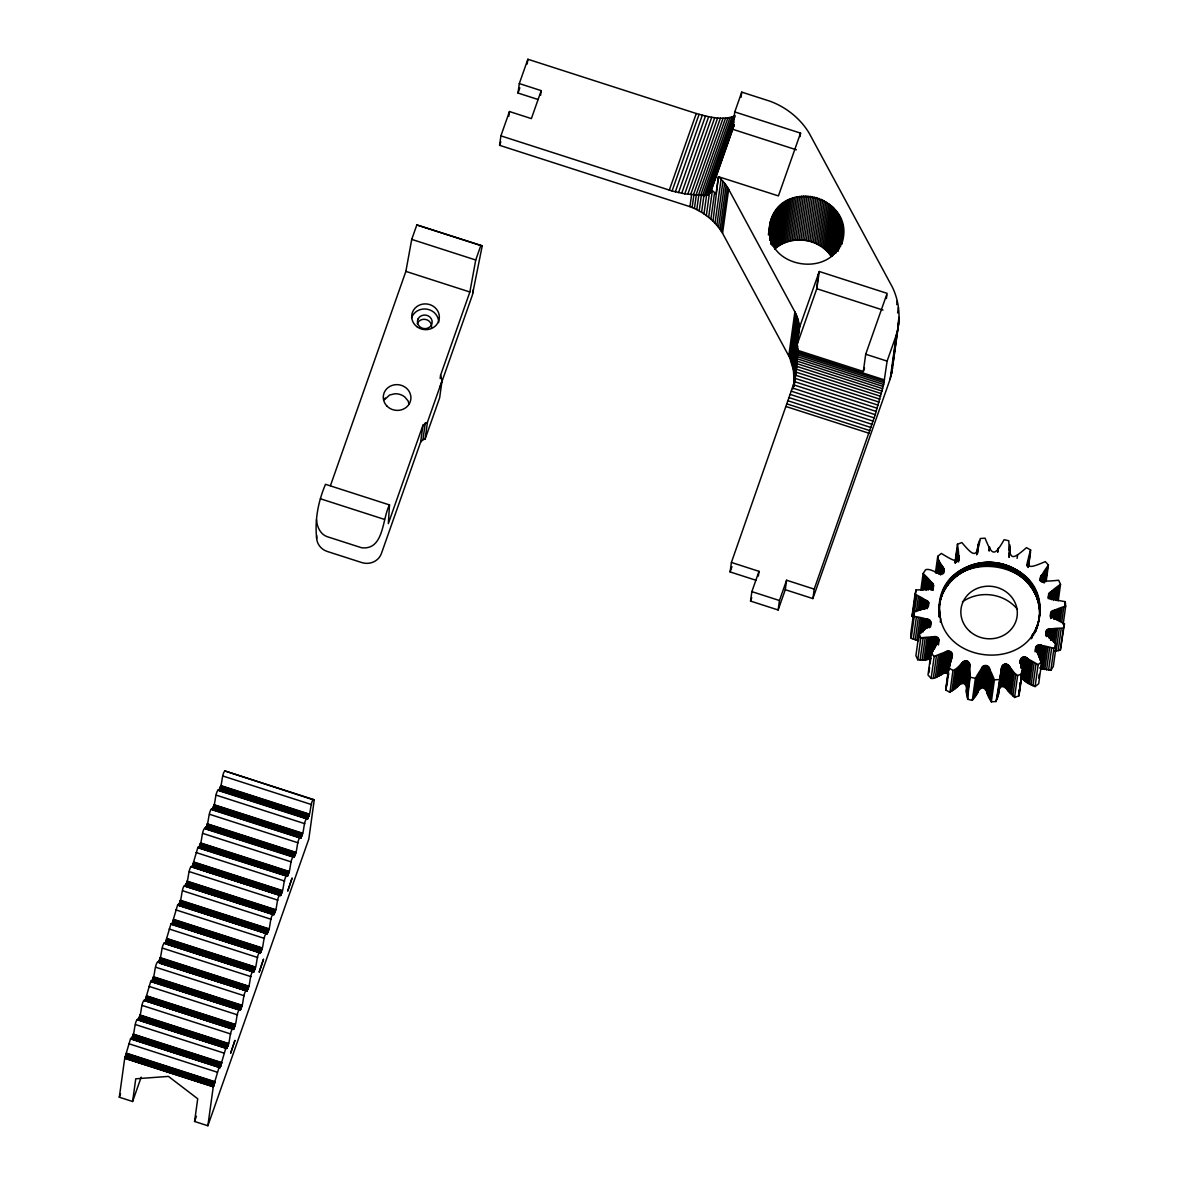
<?xml version="1.0" encoding="UTF-8"?>
<svg xmlns="http://www.w3.org/2000/svg" width="1185" height="1185" viewBox="0 0 1185 1185"><rect width="100%" height="100%" fill="white"/><g stroke="black" fill="none" stroke-linecap="round" stroke-linejoin="round"><path stroke-width="1.5" d="M943.438 573.644C946.178 566.771 937.483 563.142 937.75 556.313L941.334 553.425C957.258 563.142 960.857 565.201 957.45 544.241L961.85 542.552C974.114 556.98 976.766 558.431 980.321 538.508L985.09 538.197C992.23 556.165 994.437 556.698 1004.125 539.693L1008.79 540.76C1009.62 561.112 1012.257 560.001 1026.506 547.648L1030.624 550.003C1024.521 569.674 1027.943 569.022 1045.288 561.616L1048.444 565.023L1046.162 581.509M943.956 569.985C940.505 578.043 931.632 567.422 925.574 569.748L923.13 573.54C938.224 587.449 935.128 589.834 916.079 589.908L915.027 594.233C933.084 602.898 932.625 606.216 913.798 611.934L914.242 616.393C932.98 619.34 935.75 622.406 918.953 633.679L920.849 637.811C939.809 635.856 943.482 636.078 931.04 653.009L934.195 656.416C951.377 649.247 955.08 647.958 948.874 668.044L952.977 670.399C959.45 669.673 961.272 658.86 968.026 661.526C972.618 672.31 968.086 687.818 967.656 699.268L972.322 700.335C981.995 683.315 984.217 683.864 991.341 701.831L996.111 701.505C999.666 681.597 1002.317 683.049 1014.582 697.461L1018.981 695.788L1024.507 656.89L1038.149 664.607L1041.748 661.734C1031.839 643.129 1035.305 643.351 1053.924 648.299L1056.368 644.507C1041.274 630.598 1044.37 628.213 1063.404 628.139L1064.456 623.814C1046.74 615.356 1046.636 611.771 1065.685 606.113L1065.241 601.654C1046.503 598.706 1043.733 595.625 1060.531 584.353L1058.635 580.235C1039.675 582.191 1036.016 581.968 1048.444 565.023M939.112 608.646C943.853 543.826 1050.68 557.868 1038.727 621.666M939.675 604.083C933.943 665.14 1034.505 675.139 1039.852 613.563C1044.726 549.129 937.913 544.641 939.038 610.231M1018.981 695.788L1019.115 690.07M996.985 699.55L1001.68 667.229C1007.472 657.66 1012.227 673.584 1017.634 675.48L1022.033 673.806C1025.099 668.429 1015.649 658.401 1024.507 656.89M316.676 538.538C314.618 519.904 318.232 501.462 325.505 484.309L389.509 504.928L388.325 523.651L422.986 425.178L427.444 422.216L441.99 380.903L440.613 375.112L469.867 291.999L475.733 260.004L480.814 245.547L482.236 245.799L472.741 293.184M794.261 383.822L793.417 370.105L789.788 357.84L722.554 233.267C715.207 221.032 703.283 211.567 689.937 206.664L499.581 145.325L500.9 135.86L509.461 111.538L531.384 118.604L541.219 90.638L519.311 83.572L527.873 59.25L696.276 113.508C708.689 116.959 722.717 120.855 735.218 115.819L707.297 195.095L704.349 195.54L684.767 193.851L672.088 190.978L500.9 135.86M814.199 589.123L786.603 580.235L785.285 589.7L812.88 598.588L814.199 589.123L875.241 414.661L883.654 384.488L887.106 361.114L896.319 334.955C901.059 319.313 899.474 301.716 892.32 287.037L809.162 133.15C800.364 118.485 786.04 107.124 770.028 101.229L741.751 92.119L734.774 111.938L732.389 129.18L796.409 149.814M967.656 699.268C966.856 679.331 964.249 679.79 949.94 692.366L945.823 690.025L947.585 680.812M842.876 235.089C836.891 280.726 761.822 269.351 769.894 223.935C779.893 175.35 858.177 196.799 841.617 244.243M1001.68 667.229L996.111 701.505M755.971 580.25L730.093 571.925L731.412 562.445L793.787 383.733L796.201 371.068L797.92 350.404L797.253 344.213L799.653 326.971L819.294 271.513L887.135 293.362L865.702 354.226L863.317 371.468L797.92 350.404M818.213 274.224L816.791 288.725L797.253 344.213M892.572 367.75L890.216 378.919L812.88 598.588M141.178 1077.18L132.601 1101.502L119.315 1097.221L124.706 1058.338L130.587 1038.578L220.114 1067.552L225.861 1047.984C230.438 1046.548 228.912 1032.713 232.586 1028.861C237.178 1027.425 235.652 1013.605 239.326 1009.753C243.903 1008.302 242.377 994.482 246.05 990.63C250.642 989.194 249.117 975.359 252.79 971.522C257.367 970.071 255.841 956.251 259.515 952.399C264.092 950.948 262.566 937.128 266.24 933.276C270.832 931.84 269.306 918.005 272.98 914.168C277.557 912.717 276.031 898.897 279.704 895.045C284.281 893.608 282.771 879.774 286.444 875.922C291.021 874.486 289.495 860.651 293.169 856.814C297.746 855.363 296.22 841.543 299.894 837.691C304.486 836.254 302.96 822.42 306.634 818.568C311.211 817.132 309.685 803.297 313.358 799.46L224.809 770.931C221.136 774.783 222.661 788.603 218.084 790.039C214.411 793.891 215.937 807.726 211.345 809.162C207.731 813.206 209.167 826.7 204.62 828.285C200.946 832.122 202.472 845.957 197.895 847.394L192.074 867.079L280.682 895.49M132.601 1101.502L135.757 1078.794L168.448 1076.41L197.717 1098.762L194.562 1121.469L207.864 1125.75L308.826 838.98L314.218 800.097L313.358 799.46M207.864 1125.75L213.256 1086.867L219.136 1067.107L220.114 1067.552M385.184 399.093L389.554 395.049L394.753 393.775A13.85 12.872 7.9 0 1 404.826 397.019L408.158 401.034L409.003 404.426M330.452 485.613L405.877 271.38L411.728 239.385L416.824 224.928L482.236 245.799M316.75 535.664A15.835 14.724 7.9 0 0 318.306 544.048A15.479 14.383 7.9 0 0 327.327 551.484L361.766 562.564A15.479 14.383 7.9 0 0 373.645 561.883A15.835 14.724 7.9 0 0 381.422 553.484L420.645 442.079L422.986 425.178M420.645 442.079L422.941 439.709L425.296 422.793M422.941 439.709L425.104 439.117L427.444 422.216M440.139 378.489L440.613 375.112M441.99 380.903L439.65 397.805L425.104 439.117M508.809 116.278L509.461 111.538M538.227 99.555L517.993 93.037L519.311 83.572M527.207 63.99L527.873 59.25M540.567 95.363L541.219 90.638M689.937 206.664L691.61 194.636M692.144 207.449L693.906 194.829M694.44 208.427L696.306 195.066M696.795 209.567L698.78 195.303M699.194 210.871L701.327 195.481M701.594 212.308L703.92 195.525M703.979 213.893L706.571 195.244M706.334 215.596L709.326 194.059L733.87 124.514M708.645 217.403L712.348 190.681L711.089 189.704L710.126 193.229L707.297 195.095M710.852 219.284L714.57 192.577L712.348 190.681M734.774 111.938L800.542 133.12L778.426 195.91L718.436 176.684L716.036 193.925L714.57 192.577M712.985 221.24L718.436 176.684M714.985 223.239L721.087 179.276L719.073 177.276M716.836 225.269L722.939 181.305L721.087 179.276M718.54 227.298L724.642 183.334L722.939 181.305M720.08 229.327L726.168 185.364L724.642 183.334M721.413 231.312L727.516 187.363L726.168 185.364M741.04 97.259L741.751 92.119M722.554 233.267L728.657 189.304L727.516 187.363M768.369 234.911L770.235 222.276M768.887 234.304L770.665 220.647M769.154 233.697L771.183 219.047M769.509 233.949L771.79 217.462M769.687 236.067L772.472 215.922M769.687 240.051L773.242 214.411M770.28 240.407L774.086 212.93M770.946 240.807L775.02 211.493M770.768 244.258L771.287 240.599M771.435 243.073L776.012 210.115M771.998 245.399L777.093 208.767M772.887 245.947L778.234 207.479M773.849 246.554L779.434 206.249M780.722 205.079L774.62 249.043C790.869 234.363 819.25 238.066 831.233 256.375L837.336 212.426M775.953 247.932L782.056 203.968M777.345 246.88L783.448 202.916M778.797 245.887L784.9 201.939M780.293 244.984L786.396 201.02M781.848 244.14L787.951 200.176M783.433 243.369L789.536 199.406M785.077 242.673L791.165 198.71M800.053 136.571L800.542 133.12M786.736 242.051L792.839 198.088M788.44 241.503L794.542 197.54M790.173 241.044L796.276 197.08M791.935 240.659L798.023 196.695M793.698 240.348L799.801 196.399M795.49 240.125L801.593 196.177M797.298 239.992L803.4 196.029M799.105 239.933L805.207 195.984M785.285 589.7L778.145 609.979L750.549 601.091L751.868 591.626L759.007 571.348L731.412 562.445M800.912 239.963L807.015 195.999M802.719 240.066L808.822 196.118M804.526 240.259L810.629 196.31M758.356 576.073L759.007 571.348M788.78 355.826L794.883 311.862L728.657 189.304M789.788 357.84L795.876 313.877L794.883 311.862M806.318 240.54L812.421 196.577M790.706 360.018L796.794 316.069L795.876 313.877M808.096 240.896L814.184 196.932M791.536 362.358L797.638 318.409L796.794 316.069M792.261 364.847L798.364 320.883L797.638 318.409M809.844 241.325L815.947 197.377M792.898 367.424L799.001 323.475L798.364 320.883M793.417 370.105L799.519 326.142L799.001 323.475M811.577 241.844L817.68 197.88M793.831 372.831L797.535 346.124M794.128 375.601L797.831 348.879M794.291 378.37L797.283 356.833M813.295 242.436L819.383 198.487M793.076 388.887L793.787 383.733M794.335 381.111L796.927 362.462M793.772 386.443L796.601 367.039M794.069 386.443L796.201 371.068M814.969 243.103L821.072 199.154M816.598 243.858L822.701 199.895M818.213 244.673L824.301 200.709M819.768 245.562L825.856 201.598M821.264 246.524L827.367 202.561M822.731 247.547L828.833 203.598M824.138 248.643L830.241 204.679M825.486 249.798L831.574 205.835M826.76 250.998L832.862 207.049M778.145 609.979L779.463 600.514L786.603 580.235M827.989 252.272L834.092 208.308M829.144 253.59L835.247 209.641M830.226 254.968L836.329 211.004M832.433 256.004L838.269 213.878M833.796 253.842L839.128 215.389M834.832 253.546L839.913 216.914M835.78 253.294L840.609 218.484M836.906 251.22L841.231 220.084M837.691 251.013L841.765 221.699M837.913 251.413L838.417 247.754M838.654 248.983L842.209 223.343M839.261 248.82L842.565 225.002M840.298 244.999L842.846 226.676M840.491 246.673L843.024 228.364M841.335 243.695L843.128 230.053M841.528 244.406L843.128 231.727M886.41 298.546L886.884 295.095M896.749 304.619L897.252 300.96M897.623 312.944L898.378 307.448M890.216 378.919L896.319 334.955M891.001 376.4L896.956 332.037M897.726 326.542L898.985 317.387M892.809 364.595L898.897 320.631M891.668 373.675L898.66 323.786M916.76 595.655L913.724 617.637L911.976 616.215L915.027 594.233M913.279 610.053L916.079 589.908M913.798 611.934L910.747 633.916L911.191 638.359L918.523 640.7L921.56 618.718M911.191 638.359L914.242 616.393M916.375 611.49L918.405 596.84M913.309 639.219L916.361 617.237M920.834 590.026L923.13 573.54M918.123 610.616L919.915 597.788M915.25 639.885L918.286 617.903M922.285 590.026L924.315 575.377M919.738 609.534L921.263 598.543M920.923 610.112L922.448 599.121M923.722 589.789L925.5 576.962M916.983 640.359L920.034 618.377M922.182 608.69L923.441 599.536M918.953 633.679L915.901 655.66L917.797 659.793L925.485 659.912L931.173 658.46M925.1 589.286L926.626 578.295M922.967 608.971L924.241 599.817M923.545 609.149L924.818 599.98M926.137 590.397L927.662 579.406M920.849 633.575L922.878 618.925M927.337 589.449L928.61 580.294M917.797 659.793L920.849 637.811M924.818 609.386L926.092 600.217M922.182 631.857L923.959 619.029M925.84 607.831L926.848 600.499M928.151 590.13L929.425 580.976M923.026 631.901L924.804 619.074M929.084 588.782L930.092 581.465M926.522 608.246L927.544 600.913M923.87 630.064L925.396 619.074M929.573 589.108L930.595 581.791M920.078 660.001L923.13 638.019M924.241 630.035L925.885 619.029M927.114 608.764L928.136 601.447M929.988 589.345L931.01 582.013M927.84 607.564L928.596 602.069M925.411 628.094L926.685 618.925M928.433 606.424L928.936 602.75M930.714 589.7L931.736 582.383M931.351 590.189L932.358 582.857M926.226 628.139L927.485 618.985M922.123 660.075L925.174 638.093M932.121 588.945L932.891 583.45M927.011 628.331L928.285 619.177M932.521 589.612L933.276 584.116M932.758 590.337L933.528 584.842M927.988 626.835L929.01 619.503M933.039 589.997L933.617 585.597M935.454 572.799L937.75 556.313M923.93 660.03L926.981 638.063M928.655 627.295L929.662 619.962M936.254 573.051L938.283 558.387M929.188 627.857L930.21 620.54M937.098 573.051L938.875 560.224M929.869 626.687L930.625 621.192M925.485 659.912L928.536 637.93M930.403 625.562L930.906 621.903M930.492 627.072L931.025 622.643M937.987 572.799L939.512 561.823M926.803 659.734L929.855 637.752M938.624 574.147L940.149 563.156M939.483 573.422L940.757 564.267M927.855 659.527L930.906 637.56M940.046 574.31L941.305 565.141M928.67 659.319L931.721 637.352M940.52 574.962L941.794 565.808M929.233 659.141L932.284 637.174M941.142 573.584L942.164 566.252M929.558 659.023L932.728 636.997M941.468 573.925L942.475 566.593M931.04 653.009L927.988 674.991L931.143 678.398C937.616 679.612 942.742 669.91 948.489 674.354M942.031 574.473L943.053 567.141M930.403 658.653L933.439 636.671M928.803 673.021L929.573 667.525M930.077 663.852L930.832 658.371M931.351 654.698L931.854 651.039M942.727 573.273L943.497 567.778M931.691 654.801L934.224 636.478M943.29 572.148L943.808 568.489M943.453 572.888L943.956 569.23M933.039 651.498L935.039 636.434M939.246 607.061L940.149 600.543M939.749 603.535L940.816 597.433M939.024 612.215L939.498 607.253M940.446 600.425L941.349 595.522M934.061 649.365L935.839 636.552M939.068 613.415L939.512 609.238M940.994 598.514L941.705 594.381M939.749 612.808L939.364 616.985L939.557 610.438M941.364 597.388L942.09 593.255M939.231 615.8L939.631 611.623M941.764 596.262L942.519 592.13M935.083 647.795L936.609 636.804M942.194 595.151L942.979 591.019M939.424 617.385L939.898 613.993M942.667 594.041L943.29 590.293M931.143 678.398L934.195 656.416M942.993 593.315L943.63 589.567M936.298 644.507L937.305 637.189M943.319 592.589L943.971 588.841M943.675 591.878L944.326 588.13M944.045 591.167L944.697 587.419M937.157 643.188L937.928 637.693M944.415 590.456L944.889 587.079M940.327 622.095L940.697 618.318M944.623 590.1L945.274 586.368M945.008 589.404L945.689 585.686M937.661 643.796L938.416 638.3M945.423 588.723L945.897 585.331M933.38 677.953L936.417 655.972M938.031 644.477L938.787 638.982M945.63 588.382L946.311 584.649M946.06 587.701L946.534 584.323M938.461 644.877L939.009 639.707M946.282 587.36L946.978 583.642M946.726 586.693L947.2 583.316M946.963 586.368L947.422 582.976M947.185 586.027L947.896 582.324M947.659 585.375L948.133 581.998M947.911 585.049L948.37 581.672M935.335 677.42L938.387 655.453M948.148 584.738L948.622 581.346M948.4 584.412L949.111 580.709M948.904 583.775L949.363 580.398M949.155 583.464L949.615 580.087M949.407 583.153L949.881 579.776M949.674 582.842L950.148 579.465M937.024 676.872L940.075 654.89M949.94 582.546L950.4 579.154M950.207 582.235L950.666 578.858M950.474 581.924L951.214 578.25M951.022 581.331L951.496 577.954M951.303 581.035L951.762 577.658M951.585 580.739L952.044 577.362M938.461 676.309L941.512 654.327M951.866 580.443L952.325 577.065M952.147 580.161L952.621 576.784M952.444 579.88L952.903 576.488M952.725 579.583L953.199 576.206M954.991 562.845L957.45 544.241M939.631 675.761L942.682 653.779M953.021 579.302L953.495 575.925M955.199 562.919L957.243 548.27M953.318 579.021L953.792 575.643M955.54 562.771L957.317 549.958M953.614 578.754L954.088 575.362M953.925 578.473L954.384 575.095M955.954 562.401L957.48 551.41M940.564 675.257L943.615 653.276M954.221 578.206L954.695 574.814M956.428 561.794L957.702 552.625M941.26 674.828L944.312 652.846M954.532 577.924L955.006 574.547M956.917 560.949L957.939 553.617M954.843 577.658L955.317 574.281M957.154 561.705L958.176 554.373M941.734 674.487L944.786 652.505M955.154 577.391L955.628 574.014M957.613 560.401L958.384 554.906M942.016 674.28L945.141 652.224M955.465 577.139L955.939 573.747M957.806 560.816L958.576 555.321M955.791 576.873L956.251 573.496M942.667 673.673L945.719 651.691M956.102 576.621L956.576 573.229M958.176 561.497L958.946 556.002M956.428 576.354L956.902 572.977M958.65 560.401L959.154 556.728M956.754 576.103L957.213 572.725M958.606 561.897L959.213 557.483M943.349 673.273L946.4 651.291M957.08 575.866L957.554 572.474M957.406 575.614L957.88 572.236M944.104 673.006L947.141 651.024M957.732 575.362L958.206 571.985M958.072 575.125L958.546 571.748M958.413 574.888L958.872 571.511M944.889 672.873L947.941 650.891M958.739 574.651L959.213 571.274M959.08 574.414L959.554 571.037M945.704 672.887L948.755 650.92M959.42 574.192L959.894 570.8M959.776 573.955L960.235 570.577M946.489 673.065L949.54 651.083M960.117 573.733L960.591 570.355M960.472 573.51L960.931 570.133M960.813 573.288L961.287 569.911M947.245 673.361L950.296 651.394M961.168 573.066L961.642 569.689M961.524 572.859L961.998 569.481M945.926 687.892L950.962 651.824M961.879 572.651L962.353 569.259M945.823 690.025L949.881 660.949M962.235 572.444L962.709 569.052M947.215 681.76L948.489 672.606M948.992 668.933L950.266 659.778M948.104 677.153L948.607 673.495M949.111 669.821L951.54 652.372M962.605 572.236L963.064 568.844M950.474 661.793L950.977 658.119M962.961 572.029L963.435 568.652M950.711 662.163L951.985 653.009M963.331 571.822L963.79 568.444M951.777 657.379L952.281 653.705M963.686 571.629L964.16 568.252M951.925 658.875L952.444 654.461M964.057 571.437L964.531 568.059M964.427 571.244L964.901 567.867M964.797 571.051L965.271 567.674M965.183 570.874L965.642 567.496M965.553 570.696L966.027 567.304M965.923 570.518L966.397 567.126M966.308 570.341L966.782 566.948M966.693 570.163L967.153 566.785M949.94 692.366L952.977 670.399M967.064 570L967.538 566.608M967.449 569.822L967.923 566.445M967.834 569.659L968.308 566.282M968.219 569.496L968.693 566.119M968.619 569.348L969.078 565.956M951.881 691.299L954.932 669.318M969.004 569.185L969.478 565.808M969.389 569.037L969.863 565.66M969.789 568.889L970.263 565.512M970.174 568.741L970.648 565.364M953.569 690.233L956.621 668.251M970.574 568.607L971.048 565.215M970.974 568.459L971.448 565.082M971.374 568.326L971.848 564.949M954.977 689.211L958.028 667.229M971.774 568.193L972.233 564.815M972.174 568.059L972.648 564.682M972.574 567.941L973.048 564.564M956.147 688.263L959.198 666.281M972.974 567.822L973.448 564.43M973.374 567.689L973.848 564.312M957.08 687.404L960.131 665.422M973.789 567.585L974.248 564.193M957.791 686.648L960.842 664.667M974.188 567.467L974.663 564.09M974.603 567.363L975.062 563.971M958.31 686.041L961.361 664.059M977.966 545.293L976.662 554.847L978.292 543.871M958.635 685.582L961.687 663.6M975.003 567.245L975.477 563.867M958.828 685.285L961.939 663.215M975.418 567.141L975.892 563.764M977.255 553.247L978.78 542.256M959.258 684.53L962.309 662.548M975.833 567.052L976.292 563.66M977.669 553.291L978.173 549.618M978.943 544.137L979.447 540.464M959.761 683.952L962.812 661.971M976.247 566.948L976.707 563.571M960.383 683.478L963.435 661.497M976.647 566.86L977.121 563.467M961.094 683.123L964.131 661.141M977.062 566.771L977.536 563.379M977.477 566.682L977.951 563.29M961.865 682.901L964.916 660.934M977.892 566.593L978.366 563.216M978.306 566.519L978.78 563.127M978.736 566.43L979.195 563.053M962.664 682.841L965.716 660.86M979.151 566.356L979.61 562.979M963.479 682.916L966.516 660.934M979.565 566.297L980.039 562.905M979.98 566.223L980.454 562.845M964.249 683.138L967.301 661.156M980.41 566.163L980.869 562.771M980.824 566.104L981.298 562.712M964.975 683.493L968.026 661.526M981.239 566.045L981.713 562.653M981.669 565.986L982.128 562.608M965.597 683.982L968.649 662M982.084 565.941L982.558 562.549M966.13 684.575L969.182 662.593M982.513 565.897L982.972 562.505M966.516 685.241L969.567 663.259M982.928 565.852L983.402 562.46M983.357 565.808L983.831 562.431M966.234 690.959L969.819 663.985M966.249 692.188L969.908 664.726M983.787 565.763L984.246 562.386M966.382 693.655L969.434 671.673M984.202 565.734L984.676 562.357M966.634 695.328L969.685 673.347M984.631 565.704L985.105 562.327M985.061 565.675L985.52 562.297M967.049 697.195L970.1 675.213M985.476 565.66L985.95 562.268M985.905 565.63L986.379 562.253M986.335 565.615L986.794 562.238M986.764 565.6L987.223 562.223M988.971 550.373L989.49 546.715M987.179 565.586L987.653 562.208M989.164 551.143L989.668 547.485M987.609 565.586L988.083 562.208M988.038 565.586L988.512 562.194M988.468 565.586L988.927 562.194M988.897 565.586L989.356 562.208M989.312 565.586L989.786 562.208M989.742 565.6L990.216 562.223M990.171 565.615L990.645 562.238M990.601 565.63L991.06 562.253M972.322 700.335L975.374 678.353C985.046 661.334 987.268 661.882 994.393 679.849L991.341 701.831M991.03 565.645L991.49 562.268M991.445 565.675L991.919 562.297M991.875 565.704L992.349 562.327M973.803 698.735L976.855 676.768M992.304 565.734L992.778 562.357M992.734 565.763L993.193 562.386M975.033 697.239L978.084 675.257M993.149 565.808L993.622 562.416M993.578 565.837L994.052 562.46M994.008 565.882L994.467 562.505M976.04 695.862L979.091 673.88M994.422 565.926L994.896 562.549M976.825 694.603L979.876 672.636M994.852 565.986L995.326 562.608M977.418 693.521L980.469 671.539M995.281 566.03L995.741 562.653M977.847 692.588L980.899 670.621M978.129 691.862L981.58 668.162M995.696 566.089L996.17 562.712M997.637 552.358L998.14 548.699M978.81 689.448L981.861 667.466M997.8 551.825L998.318 548.166M979.24 688.811L982.291 666.829M996.126 566.149L996.585 562.771M979.788 688.263L982.839 666.296M996.541 566.223L997.015 562.831M996.97 566.282L997.429 562.905M980.454 687.833L983.491 665.866M997.385 566.356L997.859 562.979M997.814 566.43L998.274 563.053M981.18 687.537L984.231 665.555M998.229 566.504L998.703 563.127M998.644 566.593L999.118 563.201M981.98 687.389L985.016 665.407M999.073 566.667L999.533 563.29M982.78 687.374L985.831 665.392M999.488 566.756L999.947 563.379M999.903 566.845L1000.377 563.467M983.58 687.507L986.631 665.526M1000.318 566.934L1000.792 563.556M1000.732 567.037L1001.206 563.66M984.335 687.789L987.386 665.807M1001.147 567.141L1001.621 563.749M1001.562 567.245L1002.036 563.853M985.031 688.204L988.083 666.222M1001.977 567.348L1002.451 563.971M985.624 688.722L988.675 666.755M1002.392 567.452L1002.865 564.075M1002.806 567.571L1003.265 564.193M986.098 689.344L989.149 667.377M1003.206 567.689L1003.68 564.312M986.424 690.04L989.475 668.059M986.616 690.781L989.668 668.799M1003.621 567.808L1004.095 564.43M986.675 691.981L989.697 669.555M986.779 692.544L989.816 670.562M1004.036 567.926L1004.495 564.549M986.957 693.314L990.008 671.332M1004.436 568.059L1004.91 564.667M987.238 694.292L990.29 672.31M1004.85 568.178L1005.31 564.801M987.683 695.462L990.734 673.48M1005.25 568.311L1005.724 564.934M1005.65 568.444L1006.124 565.067M988.29 696.824L991.341 674.843M1006.05 568.593L1006.524 565.215M1006.45 568.726L1006.924 565.349M1009.042 550.195L1009.798 544.7M1006.85 568.874L1007.324 565.497M989.075 698.35L992.126 676.368M1009.042 553.706L1010.05 546.374M1007.25 569.022L1007.724 565.645M1008.909 556.994L1010.183 547.825M1009.146 557.231L1010.212 549.07M1007.65 569.17L1008.124 565.793M990.097 700.024L993.149 678.042M1008.05 569.333L1008.524 565.956M1008.45 569.481L1008.909 566.104M1008.835 569.644L1009.309 566.267M1009.235 569.807L1009.694 566.43M1009.62 569.985L1010.094 566.593M1010.005 570.148L1010.479 566.771M1010.405 570.326L1010.864 566.934M1010.79 570.503L1011.249 567.111M1011.175 570.681L1011.635 567.289M1011.56 570.859L1012.02 567.482M1011.931 571.037L1012.405 567.659M1012.316 571.229L1012.79 567.852M1012.701 571.422L1013.16 568.045M1013.071 571.614L1013.545 568.237M1013.442 571.807L1013.916 568.43M1013.827 572.014L1014.286 568.637M1014.197 572.207L1014.656 568.83M1014.567 572.414L1015.027 569.037M997.651 697.758L1001.873 666.503M1014.923 572.622L1015.397 569.244M998.14 696.158L1002.214 665.822M1017.1 558.387L1017.604 554.728M998.466 694.736L1002.703 665.229M1015.293 572.844L1015.767 569.452M1015.663 573.051L1016.123 569.674M1000.244 686.707L1003.295 664.726M1016.019 573.273L1016.493 569.881M1016.374 573.496L1016.848 570.103M1000.94 686.337L1003.991 664.355M1016.745 573.718L1017.204 570.326M1017.1 573.94L1017.56 570.563M1001.695 686.085L1004.747 664.104M1017.456 574.162L1017.915 570.785M1017.796 574.399L1018.271 571.022M1002.495 685.996L1005.547 664.015M1018.152 574.636L1018.626 571.244M1003.31 686.041L1006.361 664.059M1018.508 574.873L1018.967 571.481M1018.848 575.11L1019.322 571.718M1019.189 575.347L1019.663 571.97M1004.095 686.233L1007.146 664.252M1019.53 575.584L1020.004 572.207M1019.87 575.836L1020.344 572.459M1004.836 686.574L1007.887 664.592M1020.211 576.088L1020.685 572.71M1020.552 576.34L1021.011 572.962M1005.487 687.033L1008.539 665.052M1020.878 576.591L1021.351 573.214M1021.203 576.858L1021.677 573.466M1006.035 687.596L1009.087 665.615M1021.529 577.11L1022.003 573.733M1006.45 688.248L1009.501 666.266M1021.855 577.376L1022.329 573.999M1006.761 689.063L1009.768 666.977M1022.181 577.643L1022.655 574.251M1006.909 689.374L1009.961 667.407M1022.507 577.91L1022.981 574.532M1007.176 689.892L1010.227 667.91M1022.833 578.176L1023.292 574.799M1007.606 690.574L1010.657 668.592M1023.144 578.443L1023.618 575.066M1023.455 578.724L1023.929 575.347M1008.213 691.418L1011.264 669.451M1023.766 579.006L1024.24 575.614M1024.077 579.287L1024.551 575.895M1024.388 579.569L1024.847 576.177M1009.013 692.425L1012.064 670.443M1024.684 579.85L1025.158 576.473M1024.995 580.132L1025.455 576.754M1027.025 565.067L1027.528 561.409M1025.292 580.428L1025.751 577.051M1027.217 566.282L1028.047 560.698M1025.588 580.709L1026.047 577.332M1027.469 565.912L1028.506 559.913M1010.035 693.551L1013.086 671.569M1027.839 566.534L1028.847 559.202M1025.884 581.005L1026.343 577.628M1027.958 567.422L1029.232 558.268M1026.166 581.302L1026.64 577.924M1028.328 566.489L1030.624 550.003M1026.462 581.598L1026.921 578.221M1028.506 566.845L1030.506 552.136M1011.294 694.78L1014.345 672.799M1026.743 581.909L1027.217 578.517M1027.025 582.205L1027.499 578.828M1027.306 582.516L1027.78 579.124M1027.588 582.813L1028.047 579.435M1027.854 583.124L1028.328 579.746M1028.136 583.435L1028.595 580.058M1012.805 696.099L1015.856 674.117M1028.402 583.761L1028.876 580.369M1028.669 584.072L1029.128 580.694M1028.936 584.383L1029.395 581.005M1029.187 584.709L1029.661 581.331M1029.454 585.034L1029.913 581.642M1029.706 585.346L1030.165 581.968M1029.958 585.671L1030.432 582.294M1014.582 697.461L1017.634 675.48M1030.209 585.997L1030.669 582.62M1019.87 663.467L1020.374 659.808M1030.446 586.338L1030.92 582.946M1020.122 662.756L1020.626 659.097M1030.698 586.664L1031.157 583.287M1020.522 662.104L1021.026 658.445M1030.935 587.005L1031.409 583.612M1031.172 587.33L1031.646 583.953M1020.789 663.378L1021.559 657.882M1031.409 587.671L1031.868 584.294M1020.803 667.333L1022.196 657.438M1031.631 588.012L1032.105 584.62M1031.868 588.352L1032.328 584.96M1021.04 668.088L1021.544 664.429M1032.091 588.693L1032.565 585.301M1021.396 668.103L1022.922 657.112M1032.313 589.034L1032.787 585.657M1032.535 589.375L1032.994 585.997M1032.742 589.73L1033.216 586.338M1019.633 686.411L1020.137 682.738M1020.907 677.242L1021.663 671.569M1022.181 667.91L1023.707 656.92M1032.965 590.071L1033.424 586.693M1019.204 691.759L1020.463 682.59M1020.981 678.931L1022.255 669.777M1033.172 590.426L1033.631 587.049M1019.159 693.655L1022.211 671.688M1033.379 590.782L1033.838 587.39M1033.572 591.137L1034.046 587.745M1033.779 591.478L1034.238 588.101M1033.972 591.848L1034.446 588.456M1034.164 592.204L1034.638 588.812M1041.748 661.734L1038.697 683.715L1035.097 686.589L1028.15 683.375L1022.27 678.975L1025.306 656.994M1034.357 592.559L1034.831 589.182M1034.549 592.915L1035.009 589.538M1034.727 593.285L1035.201 589.893M1023.025 679.227L1026.077 657.245M1034.905 593.641L1035.379 590.263M1035.083 594.011L1035.557 590.634M1035.26 594.381L1035.734 590.989M1023.736 679.612L1026.788 657.631M1035.601 595.107L1035.897 591.359M1035.764 595.477L1036.223 592.1M1035.927 595.848L1036.386 592.47M1024.344 680.116L1027.395 658.134M1036.075 596.233L1036.549 592.841M1036.238 596.603L1036.697 593.226M1024.921 680.812L1027.899 658.741M1036.534 597.344L1036.845 593.596M1025.158 681.064L1028.21 659.082M1036.668 597.729L1037.142 594.352M1036.816 598.099L1037.275 594.722M1025.588 681.464L1028.639 659.497M1031.365 638.774L1031.824 635.397M1037.082 598.869L1037.423 595.107M1037.216 599.24L1037.675 595.862M1032.046 637.782L1032.52 634.39M1037.334 599.625L1037.808 596.248M1040.015 580.502L1040.519 576.828M1026.21 681.997L1029.261 660.03M1032.268 637.441L1032.742 634.064M1037.586 600.395L1037.927 596.633M1040.267 579.791L1040.785 576.117M1037.69 600.78L1038.164 597.403M1040.415 580.976L1041.185 575.48M1037.912 601.55L1038.282 597.788M1038.016 601.936L1038.49 598.558M1040.948 580.413L1041.704 574.918M1027.069 682.649L1030.12 660.667M1033.542 635.397L1034.001 632.02M1038.223 602.721L1038.593 598.943M1038.415 603.491L1038.786 599.728M1041.334 581.791L1042.445 574.399M1038.578 604.276L1038.964 600.499M1041.704 581.509L1042.711 574.177M1038.667 604.661L1039.126 601.284M1034.875 632.938L1035.349 629.546M1038.815 605.446L1039.215 601.684M1042.119 581.109L1043.141 573.792M1028.15 683.375L1031.202 661.393M1035.394 631.857L1035.868 628.48M1039.008 606.631L1039.349 602.469M1035.572 631.486L1036.357 627.383M1039.126 607.431L1039.541 603.654M1042.43 582.368L1043.704 573.214M1035.734 631.131L1036.519 627.013M1039.23 608.216L1039.645 604.439M1036.505 629.294L1037.112 625.532M1039.349 609.401L1039.749 605.224M1043.111 581.598L1044.37 572.429M1037.527 624.421L1036.786 628.539L1037.438 626.672M1039.438 610.601L1039.852 606.424M1029.498 684.16L1032.55 662.178M1037.186 627.428L1037.779 623.666M1039.497 611.786L1039.941 607.609M1043.6 582.428L1045.126 571.437M1037.675 625.902L1038.371 621.755M1039.526 613.386L1039.986 608.809M1037.897 625.147L1038.949 619.444M1039.467 615.756L1040 610.393M1039.912 612.778L1038.001 624.762M1044.163 583.02L1045.94 570.207M1035.023 651.72L1035.705 647.321M1035.512 650.298L1036.016 646.64M1045.007 581.554L1046.785 568.726M1031.098 684.974L1034.135 662.993M1035.705 651.513L1036.46 646.018M1045.6 581.657L1047.629 567.008M1036.283 650.995L1037.038 645.499M1036.697 652.417L1037.719 645.099M1032.965 685.789L1036.001 663.807M1037.453 652.15L1038.475 644.818M1038.001 653.853L1039.26 644.699M1038.549 655.705L1040.074 644.714M1035.097 686.589L1038.149 664.607M1039.097 657.705L1040.874 644.877M1039.837 658.016L1041.615 645.188M1048.177 597.581L1048.695 593.907M1048.266 598.721L1049.036 593.241M1040.252 660.282L1042.282 645.618M1048.755 598.129L1049.51 592.633M1040.356 660.341L1042.385 645.692M1040.919 658.682L1042.696 645.869M1049.347 597.625L1050.103 592.13M1038.667 677.968L1039.171 674.309M1040.948 662.622L1043.23 646.136M1049.792 599.092L1050.799 591.759M1051.569 591.522L1050.547 598.84L1051.673 591.478M1056.368 644.507L1053.317 666.488L1050.873 670.28L1040.948 668.444L1044 646.462M1045.659 634.642L1046.162 630.983M1045.777 635.812L1046.533 630.316M1050.991 598.677L1052.013 591.345M1046.281 635.234L1047.036 629.739M1051.525 598.44L1052.547 591.108M1041.971 668.814L1045.022 646.832M1046.636 636.582L1047.659 629.265M1051.999 599.891L1053.272 590.722M1047.347 636.241L1048.37 628.909M1050.251 616.022L1050.754 612.349M1043.244 669.199L1046.296 647.217M1050.414 617.207L1051.184 611.712M1052.902 599.343L1054.176 590.189M1048.118 636.019L1049.14 628.702M1050.725 618.511L1051.732 611.179M1051.376 618.081L1052.399 610.749M1053.702 600.439L1055.228 589.449M1048.681 637.782L1049.94 628.628M1044.77 669.555L1047.821 647.573M1052.117 617.785L1053.124 610.453M1049.48 637.856L1050.754 628.702M1054.902 599.521L1056.428 588.53M1052.902 617.622L1053.924 610.29M1050.265 638.093L1051.525 628.924M1050.384 638.122L1051.643 628.954M1050.473 640.033L1051.999 629.042M1055.939 600.202L1057.716 587.375M1046.548 669.88L1049.599 647.899M1053.717 617.607L1054.843 610.275M1053.939 619.414L1055.213 610.26M1051.065 640.137L1052.591 629.146M1054.531 619.34L1055.805 610.186M1057.064 600.647L1059.094 585.997M1051.91 640.226L1053.435 629.235M1055.361 619.192L1056.635 610.038M1048.577 670.132L1051.628 648.151M1058.249 600.839L1060.531 584.353M1052.991 640.285L1054.517 629.294M1056.398 618.94L1057.672 609.771M1054.057 642.122L1055.85 629.294M1057.405 620.377L1058.931 609.401M1050.873 670.28L1053.924 648.299M1055.109 645.692L1057.405 629.205M1058.842 619.844L1060.368 608.853M1054.354 651.187L1056.146 650.98L1059.197 628.998M1060.219 620.97L1061.997 608.142M1061.745 621.888L1063.774 607.238M1056.146 650.98L1058.146 650.624L1061.197 628.657M1064.737 605.328L1065.241 601.654M1063.152 624.421L1065.685 606.113M1058.146 650.624L1060.353 650.121L1063.404 628.139M1064.456 623.814L1060.353 650.121M819.294 271.513L816.791 288.725L882.988 310.055M130.587 1038.578C135.164 1037.127 133.638 1023.307 137.312 1019.456L226.839 1048.429M137.312 1019.456C141.889 1018.019 140.363 1004.184 144.037 1000.347L233.578 1029.306M145.029 1000.777L150.776 981.224L240.303 1010.198M150.776 981.224C155.324 979.639 153.887 966.145 157.501 962.101L247.117 990.897M157.501 962.101C162.049 960.517 160.612 947.037 164.241 942.993L253.857 971.774M253.768 971.952L165.085 943.63L170.966 923.87L260.581 952.666M260.493 952.844L171.825 924.507L177.691 904.747L267.321 933.543M177.691 904.747C182.283 903.311 180.757 889.476 184.43 885.639L274.046 914.42M184.43 885.639C188.978 884.054 187.541 870.56 191.155 866.516L280.771 895.312M389.509 504.928C382.192 518.215 384.266 550.462 361.573 547.751L327.134 536.657C320.187 534.198 316.913 526.54 316.543 519.637M911.976 616.215L913.028 611.89M417.268 323.846L417.505 323.135A7.391 6.858 7.9 0 1 431.503 327.327M119.315 1097.221L120.529 1093.74M499.581 145.325L500.811 141.859M517.993 93.037L519.83 87.823M440.109 386.784L472.074 295.969A15.835 14.724 7.9 0 0 472.815 290.31M194.562 1121.469L196.399 1116.255M669.303 190.118L696.276 113.508M672.088 190.978L699.061 114.353M675.317 191.866L702.29 115.241M678.516 192.637L705.49 116.026M681.686 193.303L708.66 116.693M684.767 193.851L711.741 117.241M687.774 194.266L714.748 117.656M690.677 194.577L717.651 117.952M693.447 194.799L720.436 118.13M696.025 195.051L723.087 118.174M698.409 195.273L725.575 118.1M700.587 195.466L727.901 117.893M702.572 195.555L730.034 117.552M704.349 195.54L731.975 117.093M705.934 195.392L733.708 116.515M708.452 194.651L734.063 121.936M710.126 193.229L734.048 125.269M710.63 192.251L734.226 124.884M730.093 571.925L731.945 566.682M750.549 601.091L751.749 597.714M863.317 371.468L864.532 367.987M185.334 886.202L273.957 914.598M124.706 1058.338L213.315 1086.793M383.762 400.115L385.318 398.071M994.393 679.849L999.162 679.523M1020.655 678.901L1022.27 678.975M970.693 677.287L975.374 678.353M865.702 354.226L887.106 361.114M416.824 224.928L480.814 245.547M797.712 351.945L884.499 379.911M797.564 353.145L884.321 381.081M797.416 354.774L884.025 382.681M797.283 356.655L883.654 384.488M797.149 358.774L883.195 386.488M797.001 361.099L882.677 388.695M411.728 239.385L475.733 260.004M796.838 363.617L882.07 391.08M796.646 366.328L881.403 393.627M796.379 369.172L880.677 396.323M796.068 372.149L879.892 399.167M795.639 375.23L879.048 402.1M795.091 378.385L878.159 405.151M794.38 381.585L877.226 408.262M793.461 384.784L876.248 411.447M792.469 387.999L875.241 414.661M791.432 391.228L874.219 417.905M790.38 394.472L873.167 421.149M405.877 271.38L469.867 291.999M789.328 397.686L872.116 424.363M788.262 400.871L871.049 427.533M787.196 403.981L869.983 430.659M786.277 406.603L869.064 433.266M751.868 591.626L779.463 600.514M320.409 498.767L384.414 519.385M314.218 800.097L224.809 770.931M223.002 776.056L311.551 804.585M220.736 785.566L309.285 814.08M220.647 785.907L309.196 814.436M220.543 786.277L309.092 814.806M220.425 786.677L308.974 815.206M220.291 787.092L308.855 815.621M220.173 787.521L308.722 816.05M220.025 787.936L308.574 816.465M219.892 788.351L308.441 816.88M219.743 788.751L308.307 817.28M219.61 789.136L308.159 817.665M219.477 789.491L308.041 818.02M219.358 789.803L307.907 818.331M219.255 790.084L307.804 818.613M218.084 790.039L307.7 818.835M218.929 790.691L307.537 819.146M216.277 795.179L304.826 823.708M214.011 804.674L302.56 833.203M213.922 805.03L302.471 833.559M213.818 805.4L302.368 833.929M213.7 805.8L302.249 834.329M213.567 806.215L302.116 834.744M213.433 806.629L301.982 835.158M213.3 807.059L301.849 835.588M213.152 807.474L301.701 836.003M213.019 807.874L301.568 836.403M212.885 808.259L301.434 836.788M212.752 808.6L301.301 837.128M212.633 808.925L301.183 837.454M212.515 809.192L301.064 837.721M211.345 809.162L300.96 837.958M212.204 809.799L300.812 838.254M209.538 814.288L298.087 842.816M207.286 823.797L295.835 852.326M207.182 824.138L295.732 852.667M207.079 824.523L295.628 853.052M206.96 824.923L295.509 853.452M206.842 825.338L295.391 853.867M206.708 825.752L295.258 854.281M206.56 826.182L295.124 854.711M206.427 826.597L294.976 855.126M206.294 826.997L294.843 855.526M206.16 827.367L294.709 855.896M206.027 827.722L294.576 856.251M205.894 828.034L294.443 856.562M205.79 828.315L294.339 856.844M204.62 828.285L294.235 857.066M205.479 828.922L294.073 857.377M202.813 833.41L291.362 861.939M200.546 842.905L289.096 871.434M200.458 843.261L289.007 871.79M200.354 843.631L288.903 872.16M200.235 844.031L288.784 872.56M200.102 844.446L288.651 872.975M199.969 844.875L288.518 873.404M199.835 845.29L288.385 873.819M199.702 845.705L288.251 874.234M199.554 846.105L288.103 874.634M199.421 846.49L287.97 875.019M199.287 846.845L287.837 875.374M199.169 847.156L287.718 875.685M199.05 847.438L287.614 875.952M197.895 847.394L287.511 876.189M198.739 848.045L287.422 876.367M196.088 852.533L284.637 881.062M193.822 862.028L282.371 890.557M193.733 862.384L282.282 890.913M193.614 862.754L282.163 891.283M193.496 863.154L282.06 891.683M193.377 863.569L281.926 892.098M193.244 863.983L281.793 892.512M193.111 864.413L281.66 892.942M192.962 864.828L281.512 893.357M192.829 865.228L281.378 893.757M192.696 865.613L281.245 894.142M192.562 865.954L281.112 894.482M192.444 866.279L280.993 894.808M192.326 866.546L280.875 895.075M280.564 895.682L191.155 866.516M189.348 871.642L277.897 900.17M187.082 881.151L275.631 909.68M186.993 881.492L275.542 910.021M186.889 881.877L275.438 910.406M186.771 882.277L275.32 910.806M186.652 882.692L275.201 911.206M186.519 883.106L275.068 911.635M186.371 883.536L274.92 912.065M186.238 883.951L274.787 912.48M186.104 884.351L274.653 912.88M185.956 884.721L274.505 913.25M185.838 885.076L274.387 913.605M185.704 885.388L274.253 913.916M185.601 885.669L274.15 914.198M185.29 886.276L273.839 914.805M182.623 890.764L271.172 919.293M180.357 900.259L268.906 928.788M180.268 900.615L268.817 929.144M180.164 900.985L268.714 929.514M180.046 901.385L268.595 929.914M179.913 901.8L268.462 930.329M179.779 902.229L268.328 930.758M179.646 902.644L268.195 931.173M179.513 903.059L268.062 931.588M179.365 903.459L267.914 931.988M179.231 903.844L267.78 932.373M179.098 904.199L267.647 932.728M178.979 904.51L267.529 933.039M178.861 904.777L267.41 933.306M178.609 905.325L267.232 933.721M178.55 905.399L267.099 933.928M175.884 909.887L264.448 938.416M173.632 919.382L262.181 947.911M173.528 919.723L262.078 948.252M173.425 920.108L261.974 948.637M173.306 920.508L261.855 949.037M173.188 920.923L261.737 949.452M173.054 921.337L261.604 949.866M172.921 921.767L261.47 950.296M172.773 922.182L261.322 950.711M172.64 922.582L261.189 951.111M172.506 922.967L261.055 951.496M172.373 923.308L260.922 951.836M172.255 923.633L260.804 952.147M172.136 923.9L260.685 952.429M260.374 953.036L170.966 923.87M169.159 928.996L257.708 957.524M166.892 938.505L255.442 967.034M166.804 938.846L255.353 967.375M166.7 939.231L255.249 967.76M166.581 939.616L255.131 968.145M166.448 940.031L254.997 968.56M166.315 940.46L254.864 968.989M166.181 940.89L254.731 969.404M166.048 941.305L254.597 969.834M165.9 941.705L254.449 970.234M165.767 942.075L254.316 970.604M165.633 942.43L254.182 970.959M165.515 942.742L254.064 971.27M165.411 943.023L253.96 971.552M166.833 944.193L253.634 972.159M162.434 948.119L250.983 976.647M160.168 957.613L248.717 986.142M160.079 957.969L248.628 986.498M159.96 958.339L248.524 986.868M159.857 958.739L248.406 987.268M159.723 959.154L248.272 987.683M159.59 959.583L248.139 988.112M159.457 959.998L248.006 988.527M159.308 960.413L247.858 988.942M159.175 960.813L247.724 989.342M159.042 961.198L247.591 989.727M158.909 961.553L247.458 990.067M158.79 961.865L247.339 990.393M158.672 962.131L247.221 990.66M160.227 963.109L247.043 991.075L160.094 963.301M155.694 967.227L244.243 995.755M153.443 976.736L241.992 1005.265M153.339 977.077L241.888 1005.606M153.235 977.462L241.784 1005.991M153.117 977.862L241.666 1006.391M152.998 978.277L241.547 1006.806M152.865 978.692L241.414 1007.22M152.717 979.121L241.266 1007.65M152.584 979.536L241.133 1008.065M152.45 979.936L240.999 1008.465M152.302 980.321L240.851 1008.835M152.184 980.662L240.733 1009.19M152.05 980.973L240.599 1009.501M151.947 981.254L240.496 1009.783M151.843 981.491L240.392 1010.02M151.636 981.861L240.229 1010.316M148.969 986.35L237.518 1014.878M146.703 995.859L235.252 1024.388M146.614 996.2L235.163 1024.729M146.51 996.57L235.06 1025.099M146.392 996.97L234.941 1025.499M146.259 997.385L234.808 1025.914M146.125 997.814L234.674 1026.343M145.992 998.229L234.541 1026.758M145.859 998.644L234.408 1027.173M145.711 999.059L234.26 1027.588M145.577 999.429L234.126 1027.958M145.444 999.784L233.993 1028.313M145.325 1000.096L233.875 1028.624M145.207 1000.377L233.756 1028.906M145.118 1000.599L233.667 1029.128M233.504 1029.439L144.037 1000.347M142.244 1005.472L230.794 1034.001M139.978 1014.967L228.527 1043.496M139.874 1015.323L228.438 1043.852M139.771 1015.693L228.32 1044.222M139.652 1016.093L228.201 1044.622M139.534 1016.508L228.083 1045.037M139.4 1016.937L227.95 1045.466M139.267 1017.352L227.816 1045.881M139.119 1017.767L227.668 1046.296M138.986 1018.167L227.535 1046.696M138.852 1018.552L227.401 1047.081M138.719 1018.893L227.268 1047.421M138.601 1019.219L227.15 1047.747M138.482 1019.485L227.031 1048.014M138.378 1019.722L226.927 1048.251M138.171 1020.107L226.779 1048.562M135.505 1024.581L224.054 1053.11M133.238 1034.09L221.788 1062.619M133.15 1034.431L221.699 1062.96M133.046 1034.816L221.595 1063.345M132.927 1035.216L221.477 1063.745M132.794 1035.631L221.358 1064.16M132.676 1036.045L221.225 1064.574M132.527 1036.475L221.077 1065.004M132.394 1036.89L220.943 1065.419M132.246 1037.29L220.81 1065.819M132.113 1037.66L220.662 1066.189M131.994 1038.016L220.543 1066.544M131.861 1038.327L220.41 1066.855M131.757 1038.608L220.306 1067.137M131.653 1038.83L220.203 1067.359M131.431 1039.215L220.04 1067.67M128.78 1043.704L217.329 1072.232M126.514 1053.213L215.063 1081.742M126.425 1053.554L214.974 1082.083M126.321 1053.924L214.87 1082.453M126.203 1054.324L214.752 1082.853M126.069 1054.739L214.618 1083.268M125.936 1055.168L214.485 1083.697M125.803 1055.583L214.352 1084.112M125.654 1055.998L214.204 1084.527M125.521 1056.398L214.07 1084.927M125.388 1056.783L213.937 1085.312M125.254 1057.138L213.804 1085.667M125.136 1057.45L213.685 1085.978M125.017 1057.731L213.567 1086.26M124.914 1057.953L213.463 1086.482M124.84 1058.131L213.389 1086.66M1040.948 668.444L1039.645 667.851M164.241 942.993L165.085 943.63M799.519 326.142L799.653 326.971M411.58 317.861A13.85 12.872 7.9 0 1 427.074 309.181A13.85 12.872 7.9 0 1 438.643 322.542M962.427 601.861A39.238 36.454 7.9 0 1 1017.426 609.238M230.66 1053.154L234.911 1040.474L230.66 1053.154M259.219 972.011L263.47 959.332L259.219 972.011M287.792 890.883L292.043 878.203L287.792 890.883M925.174 600.069L923.9 609.223L925.292 600.084M418.098 318.898L417.535 320.617A7.391 6.858 7.9 0 0 431.533 324.808L432.095 323.105A7.391 6.858 7.9 0 0 418.098 318.898M386.814 405.937A13.85 12.872 7.9 0 0 410.247 401.759A13.85 12.872 7.9 0 0 394.235 384.858A13.85 12.872 7.9 0 0 386.814 405.937M416.735 326.571A13.85 12.872 7.9 0 0 439.161 319.135A13.85 12.872 7.9 0 0 420.645 304.634A13.85 12.872 7.9 0 0 416.735 326.571M969.937 631.486A28.292 26.277 7.9 0 0 1016.641 618.807A28.292 26.277 7.9 0 0 980.691 587.227A28.292 26.277 7.9 0 0 969.937 631.486"/></g></svg>
